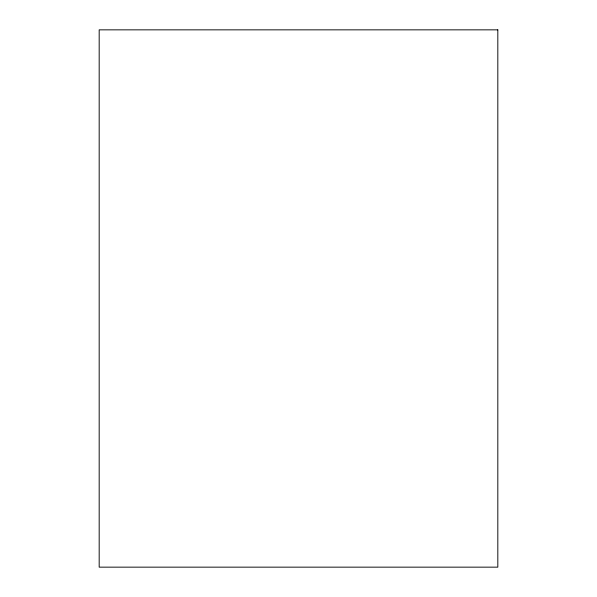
<?xml version="1.0" encoding="UTF-8"?>
<svg xmlns="http://www.w3.org/2000/svg" width="597" height="597" viewBox="0 0 597 597"><rect width="100%" height="100%" fill="white"/><g stroke="black" fill="none" stroke-linecap="round" stroke-linejoin="round"><path stroke-width="0.9" d="M497.823 29.85L99.177 29.85L99.177 567.15L497.823 567.15L497.823 29.85"/></g></svg>
